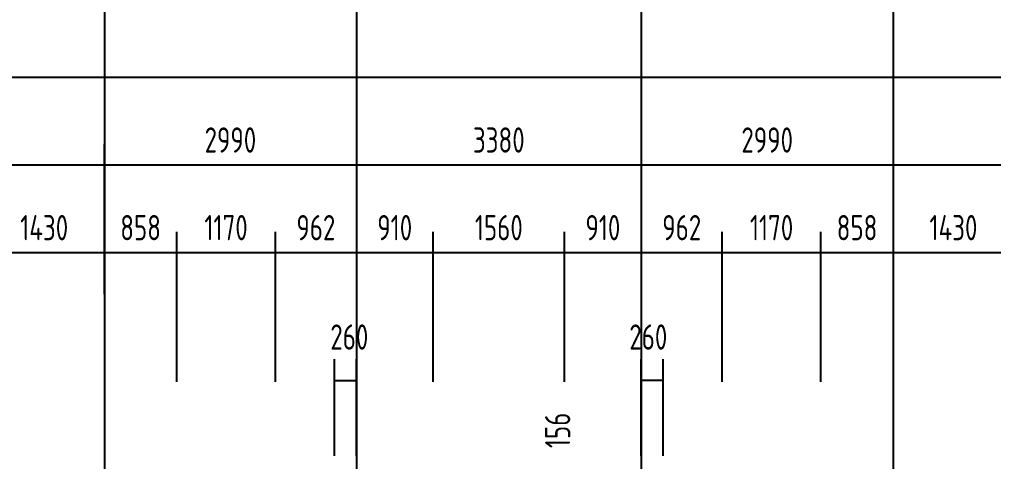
# Model space of a CAD drawing. Extents: x -726032 to 135930, y -151624 to 587044.
# Drawn here: x -475515 to -463956, y 431172 to 436417 of the extents above; entities that cross this region are included whole.
import ezdxf

# ---------------------------------------------------------------- set-up
doc = ezdxf.new("R2010")
doc.units = 0
doc.header["$LTSCALE"] = 1000
doc.header["$MEASUREMENT"] = 0
doc.linetypes.add('DOTE', pattern=[2.42, 2, -0.2, 0.02, -0.2])
doc.layers.get('DEFPOINTS').update_dxf_attribs({"color": 1, "linetype": 'CONTINUOUS'})
for name, color, linetype in [('AXIS', 245, 'CONTINUOUS'), ('DOTE', 8, 'DOTE'), ('PUB_DIM', 245, 'CONTINUOUS')]:
    doc.layers.add(name, color=color, linetype=linetype)
doc.styles.add('DIM_FONT', font='isocp.shx', dxfattribs={"width": 0.8})
doc.dimstyles.new('AXIS', dxfattribs={"dimtxt": 300, "dimasz": 1, "dimexe": 250, "dimexo": 300, "dimgap": 150, "dimtad": 1, "dimdec": 0, "dimzin": 0, "dimdsep": 46, "dimtxsty": 'DIM_FONT', "dimcen": 0.09, "dimse1": 1, "dimse2": 1, "dimclrt": 142, "dimadec": 0, "dimazin": 0, "dimtfac": 1, "dimtdec": 0, "dimtix": 1, "dimtmove": 2, "dimatfit": 3, "dimfxl": 1, "dimtolj": 1, "dimtzin": 0, "dimarcsym": 0})
doc.dimstyles.new('DIMA', dxfattribs={"dimtxt": 300, "dimasz": 1, "dimexe": 250, "dimexo": 300, "dimgap": 150, "dimtad": 1, "dimdec": 0, "dimzin": 0, "dimdsep": 46, "dimtxsty": 'DIM_FONT', "dimcen": 0.09, "dimse1": 1, "dimclrt": 142, "dimadec": 0, "dimazin": 0, "dimtfac": 1, "dimtdec": 0, "dimtix": 1, "dimtmove": 2, "dimatfit": 3, "dimfxl": 1, "dimtolj": 1, "dimtzin": 0, "dimarcsym": 0})
doc.dimstyles.new('DIMB', dxfattribs={"dimtxt": 300, "dimasz": 1, "dimexe": 250, "dimexo": 300, "dimgap": 150, "dimtad": 1, "dimdec": 0, "dimzin": 0, "dimdsep": 46, "dimtxsty": 'DIM_FONT', "dimcen": 0.09, "dimse2": 1, "dimclrt": 142, "dimadec": 0, "dimazin": 0, "dimtfac": 1, "dimtdec": 0, "dimtix": 1, "dimtmove": 2, "dimatfit": 3, "dimfxl": 1, "dimtolj": 1, "dimtzin": 0, "dimarcsym": 0})
doc.dimstyles.new('DIMN', dxfattribs={"dimtxt": 300, "dimasz": 1, "dimexe": 250, "dimexo": 300, "dimgap": 150, "dimtad": 1, "dimdec": 0, "dimzin": 0, "dimdsep": 46, "dimtxsty": 'DIM_FONT', "dimcen": 0.09, "dimclrt": 142, "dimadec": 0, "dimazin": 0, "dimtfac": 1, "dimtdec": 0, "dimtix": 1, "dimtmove": 2, "dimatfit": 3, "dimfxl": 1, "dimtolj": 1, "dimtzin": 0, "dimarcsym": 0})

# ---------------------------------------------------------------- blocks, each defined once
blk = doc.blocks.new('*D508')
at = {"layer": 'AXIS', "color": 0, "lineweight": -2, "transparency": 16777216}
for p, q in [((-481293, 433156), (-481293, 435977)), ((-412614, 433156), (-412614, 435977)), ((-412615, 435727), (-481292, 435727))]:
    blk.add_line(p, q, dxfattribs=at)
at = {"layer": 'AXIS', "color": 0, "transparency": 16777216}
for points in [[(-481292, 435728), (-481292, 435727), (-481293, 435727)], [(-412615, 435728), (-412615, 435727), (-412614, 435727)]]:
    blk.add_solid(points, dxfattribs=at)
at = {"layer": 'DEFPOINTS', "color": 0, "transparency": 16777216}
for p in [(-481293, 435727), (-481293, 432856), (-412614, 432856)]:
    blk.add_point(p, dxfattribs=at)
at = {"layer": 'AXIS', "color": 142, "transparency": 16777216, "insert": (-446953, 436027), "char_height": 300, "attachment_point": 5, "style": 'DIM_FONT'}
blk.add_mtext('\\A1;68679', dxfattribs=at)
blk = doc.blocks.new('*D3180')
at = {"layer": 'DEFPOINTS', "color": 0, "transparency": 16777216}
for p in [(-467439, 430940), (-468739, 430784), (-467439, 430784)]:
    blk.add_point(p, dxfattribs=at)
at = {"layer": 'PUB_DIM', "color": 0, "lineweight": -2, "transparency": 16777216}
for p, q in [((-468739, 430941), (-468739, 430942)), ((-468739, 430940), (-468739, 430784)), ((-468739, 430783), (-468739, 430782))]:
    blk.add_line(p, q, dxfattribs=at)
at = {"layer": 'PUB_DIM', "color": 0, "transparency": 16777216}
for points in [[(-468739, 430941), (-468739, 430941), (-468739, 430940)], [(-468739, 430783), (-468739, 430783), (-468739, 430784)]]:
    blk.add_solid(points, dxfattribs=at)
at = {"layer": 'PUB_DIM', "color": 142, "transparency": 16777216, "insert": (-469129, 431541), "char_height": 300, "attachment_point": 5, "rotation": 90, "style": 'DIM_FONT'}
blk.add_mtext('\\A1;156', dxfattribs=at)
blk = doc.blocks.new('*D3290')
at = {"layer": 'AXIS', "color": 0, "lineweight": -2, "transparency": 16777216}
blk.add_line((-468138, 434687), (-471516, 434687), dxfattribs=at)
at = {"layer": 'AXIS', "color": 0, "transparency": 16777216}
for points in [[(-471516, 434688), (-471516, 434687), (-471517, 434687)], [(-468138, 434688), (-468138, 434687), (-468137, 434687)]]:
    blk.add_solid(points, dxfattribs=at)
at = {"layer": 'DEFPOINTS', "color": 0, "transparency": 16777216}
for p in [(-471517, 434687), (-471517, 432856), (-468137, 432856)]:
    blk.add_point(p, dxfattribs=at)
at = {"layer": 'AXIS', "color": 142, "transparency": 16777216, "insert": (-469827, 434987), "char_height": 300, "attachment_point": 5, "style": 'DIM_FONT'}
blk.add_mtext('\\A1;3380', dxfattribs=at)
blk = doc.blocks.new('*D3689')
at = {"layer": 'DEFPOINTS', "color": 0, "transparency": 16777216}
for p in [(-471517, 433647), (-471517, 431816), (-470607, 431816)]:
    blk.add_point(p, dxfattribs=at)
at = {"layer": 'PUB_DIM', "color": 0, "lineweight": -2, "transparency": 16777216}
for p, q in [((-470607, 432116), (-470607, 433897)), ((-470608, 433647), (-471516, 433647))]:
    blk.add_line(p, q, dxfattribs=at)
at = {"layer": 'PUB_DIM', "color": 0, "transparency": 16777216}
for points in [[(-471516, 433648), (-471516, 433647), (-471517, 433647)], [(-470608, 433648), (-470608, 433647), (-470607, 433647)]]:
    blk.add_solid(points, dxfattribs=at)
at = {"layer": 'PUB_DIM', "color": 142, "transparency": 16777216, "insert": (-471062, 433947), "char_height": 300, "attachment_point": 5, "style": 'DIM_FONT'}
blk.add_mtext('\\A1;910', dxfattribs=at)
blk = doc.blocks.new('*D950')
at = {"layer": 'DEFPOINTS', "color": 0, "transparency": 16777216}
for p in [(-473649, 433647), (-473649, 431816), (-472479, 431816)]:
    blk.add_point(p, dxfattribs=at)
at = {"layer": 'PUB_DIM', "color": 0, "lineweight": -2, "transparency": 16777216}
for p, q in [((-473649, 432116), (-473649, 433897)), ((-472479, 432116), (-472479, 433897)), ((-472480, 433647), (-473648, 433647))]:
    blk.add_line(p, q, dxfattribs=at)
at = {"layer": 'PUB_DIM', "color": 0, "transparency": 16777216}
for points in [[(-473648, 433648), (-473648, 433647), (-473649, 433647)], [(-472480, 433648), (-472480, 433647), (-472479, 433647)]]:
    blk.add_solid(points, dxfattribs=at)
at = {"layer": 'PUB_DIM', "color": 142, "transparency": 16777216, "insert": (-473064, 433947), "char_height": 300, "attachment_point": 5, "style": 'DIM_FONT'}
blk.add_mtext('\\A1;1170', dxfattribs=at)
blk = doc.blocks.new('*D3292')
at = {"layer": 'AXIS', "color": 0, "lineweight": -2, "transparency": 16777216}
blk.add_line((-471518, 434687), (-474506, 434687), dxfattribs=at)
at = {"layer": 'AXIS', "color": 0, "transparency": 16777216}
for points in [[(-474506, 434688), (-474506, 434687), (-474507, 434687)], [(-471518, 434688), (-471518, 434687), (-471517, 434687)]]:
    blk.add_solid(points, dxfattribs=at)
at = {"layer": 'DEFPOINTS', "color": 0, "transparency": 16777216}
for p in [(-474507, 434687), (-474507, 432856), (-471517, 432856)]:
    blk.add_point(p, dxfattribs=at)
at = {"layer": 'AXIS', "color": 142, "transparency": 16777216, "insert": (-473012, 434987), "char_height": 300, "attachment_point": 5, "style": 'DIM_FONT'}
blk.add_mtext('\\A1;2990', dxfattribs=at)
blk = doc.blocks.new('*D3690')
at = {"layer": 'DEFPOINTS', "color": 0, "transparency": 16777216}
for p in [(-474507, 433647), (-474507, 431816), (-473649, 431816)]:
    blk.add_point(p, dxfattribs=at)
at = {"layer": 'PUB_DIM', "color": 0, "lineweight": -2, "transparency": 16777216}
for p, q in [((-473649, 432116), (-473649, 433897)), ((-473650, 433647), (-474506, 433647))]:
    blk.add_line(p, q, dxfattribs=at)
at = {"layer": 'PUB_DIM', "color": 0, "transparency": 16777216}
for points in [[(-474506, 433648), (-474506, 433647), (-474507, 433647)], [(-473650, 433648), (-473650, 433647), (-473649, 433647)]]:
    blk.add_solid(points, dxfattribs=at)
at = {"layer": 'PUB_DIM', "color": 142, "transparency": 16777216, "insert": (-474078, 433947), "char_height": 300, "attachment_point": 5, "style": 'DIM_FONT'}
blk.add_mtext('\\A1;858', dxfattribs=at)
blk = doc.blocks.new('*D951')
at = {"layer": 'DEFPOINTS', "color": 0, "transparency": 16777216}
for p in [(-471517, 432135), (-471777, 430940), (-471517, 430940)]:
    blk.add_point(p, dxfattribs=at)
at = {"layer": 'PUB_DIM', "color": 0, "lineweight": -2, "transparency": 16777216}
for p, q in [((-471777, 431240), (-471777, 432385)), ((-471517, 431240), (-471517, 432385)), ((-471778, 432135), (-471779, 432135)), ((-471777, 432135), (-471517, 432135)), ((-471516, 432135), (-471515, 432135))]:
    blk.add_line(p, q, dxfattribs=at)
at = {"layer": 'PUB_DIM', "color": 0, "transparency": 16777216}
for points in [[(-471778, 432135), (-471778, 432135), (-471777, 432135)], [(-471516, 432135), (-471516, 432135), (-471517, 432135)]]:
    blk.add_solid(points, dxfattribs=at)
at = {"layer": 'PUB_DIM', "color": 142, "transparency": 16777216, "insert": (-471601, 432649), "char_height": 300, "attachment_point": 5, "style": 'DIM_FONT'}
blk.add_mtext('\\A1;260', dxfattribs=at)
blk = doc.blocks.new('*D2212')
at = {"layer": 'DEFPOINTS', "color": 0, "transparency": 16777216}
for p in [(-472479, 433647), (-472479, 431816), (-471517, 431816)]:
    blk.add_point(p, dxfattribs=at)
at = {"layer": 'PUB_DIM', "color": 0, "lineweight": -2, "transparency": 16777216}
for p, q in [((-472479, 432116), (-472479, 433897)), ((-471518, 433647), (-472478, 433647))]:
    blk.add_line(p, q, dxfattribs=at)
at = {"layer": 'PUB_DIM', "color": 0, "transparency": 16777216}
for points in [[(-472478, 433648), (-472478, 433647), (-472479, 433647)], [(-471518, 433648), (-471518, 433647), (-471517, 433647)]]:
    blk.add_solid(points, dxfattribs=at)
at = {"layer": 'PUB_DIM', "color": 142, "transparency": 16777216, "insert": (-471998, 433947), "char_height": 300, "attachment_point": 5, "style": 'DIM_FONT'}
blk.add_mtext('\\A1;962', dxfattribs=at)
blk = doc.blocks.new('*D3691')
at = {"layer": 'AXIS', "color": 0, "lineweight": -2, "transparency": 16777216}
for p, q in [((-474507, 433156), (-474507, 434937)), ((-474508, 434687), (-481136, 434687))]:
    blk.add_line(p, q, dxfattribs=at)
at = {"layer": 'AXIS', "color": 0, "transparency": 16777216}
for points in [[(-481136, 434688), (-481136, 434687), (-481137, 434687)], [(-474508, 434688), (-474508, 434687), (-474507, 434687)]]:
    blk.add_solid(points, dxfattribs=at)
at = {"layer": 'DEFPOINTS', "color": 0, "transparency": 16777216}
for p in [(-481137, 434687), (-481137, 432856), (-474507, 432856)]:
    blk.add_point(p, dxfattribs=at)
at = {"layer": 'AXIS', "color": 142, "transparency": 16777216, "insert": (-477822, 434987), "char_height": 300, "attachment_point": 5, "style": 'DIM_FONT'}
blk.add_mtext('\\A1;6630', dxfattribs=at)
blk = doc.blocks.new('*D2214')
at = {"layer": 'DEFPOINTS', "color": 0, "transparency": 16777216}
for p in [(-475937, 433647), (-475937, 431816), (-474507, 431816)]:
    blk.add_point(p, dxfattribs=at)
at = {"layer": 'PUB_DIM', "color": 0, "lineweight": -2, "transparency": 16777216}
for p, q in [((-475937, 432116), (-475937, 433897)), ((-474508, 433647), (-475936, 433647))]:
    blk.add_line(p, q, dxfattribs=at)
at = {"layer": 'PUB_DIM', "color": 0, "transparency": 16777216}
for points in [[(-475936, 433648), (-475936, 433647), (-475937, 433647)], [(-474508, 433648), (-474508, 433647), (-474507, 433647)]]:
    blk.add_solid(points, dxfattribs=at)
at = {"layer": 'PUB_DIM', "color": 142, "transparency": 16777216, "insert": (-475222, 433947), "char_height": 300, "attachment_point": 5, "style": 'DIM_FONT'}
blk.add_mtext('\\A1;1430', dxfattribs=at)
blk = doc.blocks.new('*D2242')
at = {"layer": 'DEFPOINTS', "color": 0, "transparency": 16777216}
for p in [(-466005, 433647), (-466005, 431816), (-465147, 431816)]:
    blk.add_point(p, dxfattribs=at)
at = {"layer": 'PUB_DIM', "color": 0, "lineweight": -2, "transparency": 16777216}
for p, q in [((-466005, 432116), (-466005, 433897)), ((-465148, 433647), (-466004, 433647))]:
    blk.add_line(p, q, dxfattribs=at)
at = {"layer": 'PUB_DIM', "color": 0, "transparency": 16777216}
for points in [[(-466004, 433648), (-466004, 433647), (-466005, 433647)], [(-465148, 433648), (-465148, 433647), (-465147, 433647)]]:
    blk.add_solid(points, dxfattribs=at)
at = {"layer": 'PUB_DIM', "color": 142, "transparency": 16777216, "insert": (-465576, 433947), "char_height": 300, "attachment_point": 5, "style": 'DIM_FONT'}
blk.add_mtext('\\A1;858', dxfattribs=at)
blk = doc.blocks.new('*D3701')
at = {"layer": 'DEFPOINTS', "color": 0, "transparency": 16777216}
for p in [(-465147, 433647), (-465147, 431816), (-463717, 431816)]:
    blk.add_point(p, dxfattribs=at)
at = {"layer": 'PUB_DIM', "color": 0, "lineweight": -2, "transparency": 16777216}
for p, q in [((-463717, 432116), (-463717, 433897)), ((-463718, 433647), (-465146, 433647))]:
    blk.add_line(p, q, dxfattribs=at)
at = {"layer": 'PUB_DIM', "color": 0, "transparency": 16777216}
for points in [[(-465146, 433648), (-465146, 433647), (-465147, 433647)], [(-463718, 433648), (-463718, 433647), (-463717, 433647)]]:
    blk.add_solid(points, dxfattribs=at)
at = {"layer": 'PUB_DIM', "color": 142, "transparency": 16777216, "insert": (-464432, 433947), "char_height": 300, "attachment_point": 5, "style": 'DIM_FONT'}
blk.add_mtext('\\A1;1430', dxfattribs=at)
blk = doc.blocks.new('*D3306')
at = {"layer": 'AXIS', "color": 0, "lineweight": -2, "transparency": 16777216}
blk.add_line((-458518, 434687), (-465146, 434687), dxfattribs=at)
at = {"layer": 'AXIS', "color": 0, "transparency": 16777216}
for points in [[(-465146, 434688), (-465146, 434687), (-465147, 434687)], [(-458518, 434688), (-458518, 434687), (-458517, 434687)]]:
    blk.add_solid(points, dxfattribs=at)
at = {"layer": 'DEFPOINTS', "color": 0, "transparency": 16777216}
for p in [(-465147, 434687), (-465147, 432856), (-458517, 432856)]:
    blk.add_point(p, dxfattribs=at)
at = {"layer": 'AXIS', "color": 142, "transparency": 16777216, "insert": (-461832, 434987), "char_height": 300, "attachment_point": 5, "style": 'DIM_FONT'}
blk.add_mtext('\\A1;6630', dxfattribs=at)
blk = doc.blocks.new('*D991')
at = {"layer": 'DEFPOINTS', "color": 0, "transparency": 16777216}
for p in [(-468137, 432135), (-468137, 430940), (-467877, 430940)]:
    blk.add_point(p, dxfattribs=at)
at = {"layer": 'PUB_DIM', "color": 0, "lineweight": -2, "transparency": 16777216}
for p, q in [((-468137, 431240), (-468137, 432385)), ((-467877, 431240), (-467877, 432385)), ((-468138, 432135), (-468139, 432135)), ((-467877, 432135), (-468137, 432135)), ((-467876, 432135), (-467875, 432135))]:
    blk.add_line(p, q, dxfattribs=at)
at = {"layer": 'PUB_DIM', "color": 0, "transparency": 16777216}
for points in [[(-468138, 432135), (-468138, 432135), (-468137, 432135)], [(-467876, 432135), (-467876, 432135), (-467877, 432135)]]:
    blk.add_solid(points, dxfattribs=at)
at = {"layer": 'PUB_DIM', "color": 142, "transparency": 16777216, "insert": (-468053, 432649), "char_height": 300, "attachment_point": 5, "style": 'DIM_FONT'}
blk.add_mtext('\\A1;260', dxfattribs=at)
blk = doc.blocks.new('*D2243')
at = {"layer": 'DEFPOINTS', "color": 0, "transparency": 16777216}
for p in [(-469047, 433647), (-469047, 431816), (-468137, 431816)]:
    blk.add_point(p, dxfattribs=at)
at = {"layer": 'PUB_DIM', "color": 0, "lineweight": -2, "transparency": 16777216}
for p, q in [((-469047, 432116), (-469047, 433897)), ((-468138, 433647), (-469046, 433647))]:
    blk.add_line(p, q, dxfattribs=at)
at = {"layer": 'PUB_DIM', "color": 0, "transparency": 16777216}
for points in [[(-469046, 433648), (-469046, 433647), (-469047, 433647)], [(-468138, 433648), (-468138, 433647), (-468137, 433647)]]:
    blk.add_solid(points, dxfattribs=at)
at = {"layer": 'PUB_DIM', "color": 142, "transparency": 16777216, "insert": (-468592, 433947), "char_height": 300, "attachment_point": 5, "style": 'DIM_FONT'}
blk.add_mtext('\\A1;910', dxfattribs=at)
blk = doc.blocks.new('*D992')
at = {"layer": 'DEFPOINTS', "color": 0, "transparency": 16777216}
for p in [(-470607, 433647), (-470607, 431816), (-469047, 431816)]:
    blk.add_point(p, dxfattribs=at)
at = {"layer": 'PUB_DIM', "color": 0, "lineweight": -2, "transparency": 16777216}
for p, q in [((-470607, 432116), (-470607, 433897)), ((-469047, 432116), (-469047, 433897)), ((-469048, 433647), (-470606, 433647))]:
    blk.add_line(p, q, dxfattribs=at)
at = {"layer": 'PUB_DIM', "color": 0, "transparency": 16777216}
for points in [[(-470606, 433648), (-470606, 433647), (-470607, 433647)], [(-469048, 433648), (-469048, 433647), (-469047, 433647)]]:
    blk.add_solid(points, dxfattribs=at)
at = {"layer": 'PUB_DIM', "color": 142, "transparency": 16777216, "insert": (-469827, 433947), "char_height": 300, "attachment_point": 5, "style": 'DIM_FONT'}
blk.add_mtext('\\A1;1560', dxfattribs=at)
blk = doc.blocks.new('*D3702')
at = {"layer": 'DEFPOINTS', "color": 0, "transparency": 16777216}
for p in [(-468137, 433647), (-468137, 431816), (-467175, 431816)]:
    blk.add_point(p, dxfattribs=at)
at = {"layer": 'PUB_DIM', "color": 0, "lineweight": -2, "transparency": 16777216}
for p, q in [((-467175, 432116), (-467175, 433897)), ((-467176, 433647), (-468136, 433647))]:
    blk.add_line(p, q, dxfattribs=at)
at = {"layer": 'PUB_DIM', "color": 0, "transparency": 16777216}
for points in [[(-468136, 433648), (-468136, 433647), (-468137, 433647)], [(-467176, 433648), (-467176, 433647), (-467175, 433647)]]:
    blk.add_solid(points, dxfattribs=at)
at = {"layer": 'PUB_DIM', "color": 142, "transparency": 16777216, "insert": (-467656, 433947), "char_height": 300, "attachment_point": 5, "style": 'DIM_FONT'}
blk.add_mtext('\\A1;962', dxfattribs=at)
blk = doc.blocks.new('*D3307')
at = {"layer": 'AXIS', "color": 0, "lineweight": -2, "transparency": 16777216}
blk.add_line((-465148, 434687), (-468136, 434687), dxfattribs=at)
at = {"layer": 'AXIS', "color": 0, "transparency": 16777216}
for points in [[(-468136, 434688), (-468136, 434687), (-468137, 434687)], [(-465148, 434688), (-465148, 434687), (-465147, 434687)]]:
    blk.add_solid(points, dxfattribs=at)
at = {"layer": 'DEFPOINTS', "color": 0, "transparency": 16777216}
for p in [(-468137, 434687), (-468137, 432856), (-465147, 432856)]:
    blk.add_point(p, dxfattribs=at)
at = {"layer": 'AXIS', "color": 142, "transparency": 16777216, "insert": (-466642, 434987), "char_height": 300, "attachment_point": 5, "style": 'DIM_FONT'}
blk.add_mtext('\\A1;2990', dxfattribs=at)
blk = doc.blocks.new('*D993')
at = {"layer": 'DEFPOINTS', "color": 0, "transparency": 16777216}
for p in [(-467175, 433647), (-467175, 431816), (-466005, 431816)]:
    blk.add_point(p, dxfattribs=at)
at = {"layer": 'PUB_DIM', "color": 0, "lineweight": -2, "transparency": 16777216}
for p, q in [((-467175, 432116), (-467175, 433897)), ((-466005, 432116), (-466005, 433897)), ((-466006, 433647), (-467174, 433647))]:
    blk.add_line(p, q, dxfattribs=at)
at = {"layer": 'PUB_DIM', "color": 0, "transparency": 16777216}
for points in [[(-467174, 433648), (-467174, 433647), (-467175, 433647)], [(-466006, 433648), (-466006, 433647), (-466005, 433647)]]:
    blk.add_solid(points, dxfattribs=at)
at = {"layer": 'PUB_DIM', "color": 142, "transparency": 16777216, "insert": (-466590, 433947), "char_height": 300, "attachment_point": 5, "style": 'DIM_FONT'}
blk.add_mtext('\\A1;1170', dxfattribs=at)

msp = doc.modelspace()

# ---------------------------------------------------------------- linework, layer by layer
at = {"layer": 'AXIS'}
for p, q in [((-474506.9, 437027.3), (-474506.9, 432855.9)), ((-471516.9, 437027.3), (-471516.9, 432855.9)), ((-468136.9, 437027.3), (-468136.9, 432855.9)), ((-465146.9, 437027.3), (-465146.9, 432855.9))]:
    msp.add_line(p, q, dxfattribs=at)
at = {"layer": 'DOTE'}
for p, q in [((-474506.9, 432855.9), (-474506.9, 405011.9)), ((-471516.9, 432855.9), (-471516.9, 420384)), ((-468136.9, 432855.9), (-468136.9, 420384)), ((-465146.9, 432855.9), (-465146.9, 405011.9))]:
    msp.add_line(p, q, dxfattribs=at)

# ---------------------------------------------------------------- dimensions: what is measured, and where the dimension line sits
at = {"layer": 'AXIS'}
dim = msp.add_aligned_dim(p1=(-412613.9, 432855.9), p2=(-481292.9, 432855.9), distance=-2871.4, dimstyle='DIMN', dxfattribs=at)
dim.commit()
dim.dimension.update_dxf_attribs({"geometry": '*D508', "text_midpoint": (-446953.4, 436027.3)})
for base, p1, p2, dimstyle, picture, middle in [((-481136.9, 434687.3), (-474506.9, 432855.9), (-481136.9, 432855.9), 'DIMB', '*D3691', (-477821.9, 434987.3)), ((-474506.9, 434687.3), (-471516.9, 432855.9), (-474506.9, 432855.9), 'AXIS', '*D3292', (-473011.9, 434987.4)), ((-471516.9, 434687.3), (-468136.9, 432855.9), (-471516.9, 432855.9), 'AXIS', '*D3290', (-469826.9, 434987.3)), ((-468136.9, 434687.3), (-465146.9, 432855.9), (-468136.9, 432855.9), 'AXIS', '*D3307', (-466641.9, 434987.4)), ((-465146.9, 434687.3), (-458516.9, 432855.9), (-465146.9, 432855.9), 'AXIS', '*D3306', (-461831.9, 434987.3))]:
    dim = msp.add_linear_dim(base=base, p1=p1, p2=p2, dimstyle=dimstyle, dxfattribs=at)
    dim.commit()
    dim.dimension.update_dxf_attribs({"geometry": picture, "text_midpoint": middle})
at = {"layer": 'PUB_DIM'}
for base, p1, p2, dimstyle, picture, middle in [((-475936.9, 433647.3), (-474506.9, 431815.9), (-475936.9, 431815.9), 'DIMA', '*D2214', (-475221.9, 433947.3)), ((-474506.9, 433647.3), (-473648.9, 431815.9), (-474506.9, 431815.9), 'DIMB', '*D3690', (-474077.9, 433947.3)), ((-473648.9, 433647.3), (-472478.9, 431815.9), (-473648.9, 431815.9), 'DIMN', '*D950', (-473063.9, 433947.3)), ((-472478.9, 433647.3), (-471516.9, 431815.9), (-472478.9, 431815.9), 'DIMA', '*D2212', (-471997.9, 433947.4)), ((-471516.9, 433647.3), (-470606.9, 431815.9), (-471516.9, 431815.9), 'DIMB', '*D3689', (-471061.9, 433947.3)), ((-470606.9, 433647.3), (-469046.9, 431815.9), (-470606.9, 431815.9), 'DIMN', '*D992', (-469826.9, 433947.3)), ((-469046.9, 433647.3), (-468136.9, 431815.9), (-469046.9, 431815.9), 'DIMA', '*D2243', (-468591.9, 433947.3)), ((-468136.9, 433647.3), (-467174.9, 431815.9), (-468136.9, 431815.9), 'DIMB', '*D3702', (-467655.9, 433947.4)), ((-467174.9, 433647.3), (-466004.9, 431815.9), (-467174.9, 431815.9), 'DIMN', '*D993', (-466589.9, 433947.3)), ((-466004.9, 433647.3), (-465146.9, 431815.9), (-466004.9, 431815.9), 'DIMA', '*D2242', (-465575.9, 433947.3)), ((-465146.9, 433647.3), (-463716.9, 431815.9), (-465146.9, 431815.9), 'DIMB', '*D3701', (-464431.9, 433947.3))]:
    dim = msp.add_linear_dim(base=base, p1=p1, p2=p2, dimstyle=dimstyle, dxfattribs=at)
    dim.commit()
    dim.dimension.update_dxf_attribs({"geometry": picture, "text_midpoint": middle})
for base, p1, p2, angle, dimstyle, picture, middle, dimtype in [((-471516.9, 432134.7), (-471776.9, 430940), (-471516.9, 430940), 180, 'DIMN', '*D951', (-471600.9, 432649.3), 160), ((-468136.9, 432134.7), (-467876.9, 430940), (-468136.9, 430940), 180, 'DIMN', '*D991', (-468052.8, 432649.3), 160), ((-468738.8, 430784), (-467438.8, 430940), (-467438.8, 430784), 270, 'AXIS', '*D3180', (-469128.8, 431540.8), 161)]:
    dim = msp.add_linear_dim(base=base, p1=p1, p2=p2, angle=angle, dimstyle=dimstyle, dxfattribs=at)
    dim.commit()
    dim.dimension.update_dxf_attribs({"geometry": picture, "text_midpoint": middle, "dimtype": dimtype})

doc.saveas('drawing.dxf')
